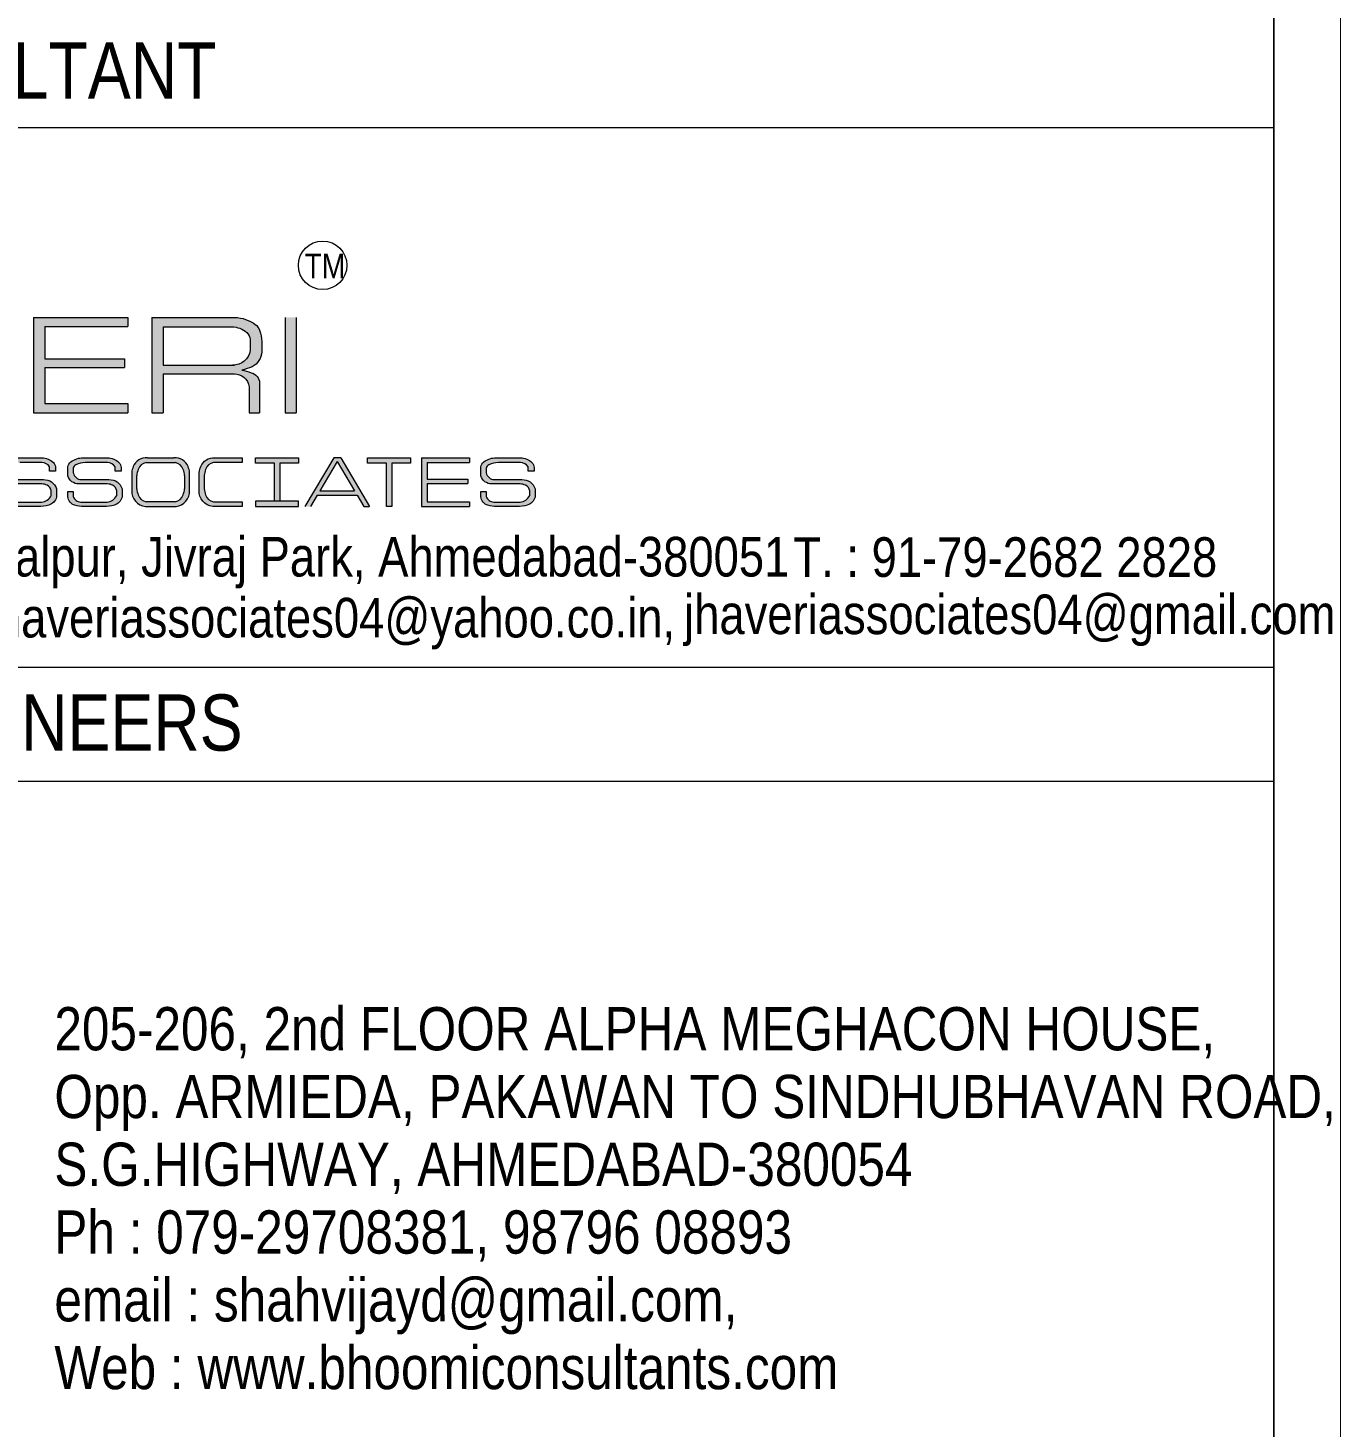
# Model space of a CAD drawing. Header units: millimetres. Extents: x 1112055 to 3390982, y -148532 to 766891.
# Drawn here: x 2062920 to 2075758, y 584853 to 598531 of the extents above; entities that cross this region are included whole.
import ezdxf

# ---------------------------------------------------------------- set-up
doc = ezdxf.new("R2010")
doc.units = ezdxf.units.MM
doc.layers.add('B TITLE BLOCK', color=250, linetype='Continuous', lineweight=0)
doc.layers.add('P_TITLE BLOCK TEXT', color=7, linetype='Continuous', lineweight=9)
doc.layers.add('FORMAT TEXT', color=7, linetype='Continuous')
doc.styles.add('SWINC', font='swissc.ttf')

msp = doc.modelspace()

# ---------------------------------------------------------------- hatches: boundary and pattern name
at = {"layer": 'P_TITLE BLOCK TEXT', "lineweight": 0}
for color, points in [(7, [(2063895.916310731, 595701.9431460677), (2062974.472415562, 595701.9431460677), (2062974.472415562, 594769.5223089183), (2063895.916310731, 594769.5223089183), (2063895.916310731, 594859.0673085521), (2063083.684748922, 594859.0673085521), (2063083.684748922, 595211.3347647273), (2063861.768686049, 595211.3347647273), (2063861.768686049, 595294.860768369), (2063083.684748922, 595294.860768369), (2063083.684748922, 595613.4277804369), (2063895.916310731, 595613.4277804369)]), (7, [(2065542.841888206, 595701.9431460677), (2065433.629554825, 595701.9431460677), (2065433.629554825, 594769.5223089183), (2065542.841888206, 594769.5223089183)]), (256, [(2064593.052284117, 594008.6573656695), (2064593.052284117, 594185.1977119399, -0.065444553260905), (2064608.531058604, 594242.4082502791, -0.3186236598127411), (2064746.302349805, 594328.5834925987), (2065014.958379449, 594328.5834925987), (2065014.958379449, 594282.8192303958), (2064733.657510607, 594282.8192303958, 0.2644804300768096), (2064656.597520149, 594215.6277592597, 0.0506837276388673), (2064642.354384352, 594156.2178779144), (2064642.354384352, 594024.9430089042, 0.0506837276411283), (2064656.597520149, 593965.5331275591, 0.2644804300830637), (2064733.657510607, 593898.3416564229), (2065014.958379449, 593898.3416564229), (2065014.958379449, 593852.5773942206), (2064726.567240284, 593852.5773942206, -0.3947190252426027)]), (256, [(2066659.884343076, 594328.5834925987), (2066240.866227059, 594328.5834925771), (2066240.866227059, 594276.1780042916), (2066424.172540924, 594276.1780042916), (2066424.172540924, 593852.5773942206), (2066476.57802921, 593852.5773942206), (2066476.57802921, 594276.1780042916), (2066659.884343076, 594276.1780042916)]), (256, [(2067236.877652196, 594328.5834925987), (2066766.475344633, 594328.5834925987), (2066766.475344633, 593852.5773942206), (2067236.877652196, 593852.5773942206), (2067236.877652196, 593898.290621786), (2066822.228857039, 593898.290621786), (2066822.228857039, 594078.1251457529), (2067219.445097121, 594078.1251457529), (2067219.445097121, 594120.7656418851), (2066822.228857039, 594120.7656418851), (2066822.228857039, 594283.3958989962), (2067236.877652196, 594283.3958989962)])]:
    msp.add_hatch(color=color, dxfattribs=at).paths.add_polyline_path(points)
h = msp.add_hatch(color=7, dxfattribs=at)
h.paths.add_polyline_path([(2065142.587678947, 595632.9053143143, -0.1662994059925575), (2065184.101966681, 595575.1707696165, -0.0791995366985774), (2065205.390725409, 595465.390844363), (2065205.390725409, 595365.5826624844, -0.2597704900776225), (2065112.796534501, 595218.5334769719, -0.0146451845304826), (2065009.107472399, 595185.7527228832, -0.0494066516944872), (2065101.573937673, 595159.6331771822, -0.351322737650402), (2065184.764759239, 595061.0814978587), (2065184.764759239, 594769.5223089183), (2065082.656733535, 594769.5223089183), (2065082.656733535, 595022.5801670995, 0.3675094121381071), (2064939.348753204, 595150.0244233398), (2064241.058628772, 595150.0244233398), (2064241.058628772, 594769.5223089183), (2064131.846295391, 594769.5223089183), (2064131.846295391, 595701.9431460677), (2064943.163065381, 595701.9431460677, -0.1432384059828174)])
h.paths.add_polyline_path([(2064913.827590824, 595610.0875779497, -0.1815059090176984), (2065059.541843256, 595552.9306753937, -0.2046130928259839), (2065090.820818909, 595485.4826683137), (2065090.820818909, 595378.9993169501, -0.3961353841263715), (2064920.924994414, 595235.147232235), (2064241.058628772, 595235.147232235), (2064241.058628772, 595610.0875779497)], flags=16)
h = msp.add_hatch(color=7, dxfattribs=at)
edge = h.paths.add_edge_path()
edge.add_line((2063130.297111914, 594196.6214138295), (2063130.297111914, 594241.4506307686))
edge.add_arc((2063054.521867558, 594192.2072646781), 90.3703312034293, 33.01826321560841, 89.55826277280616)
edge.add_line((2063055.218595038, 594282.5749100517), (2062841.064107388, 594282.5749100517))
edge.add_arc((2062852.508768684, 594019.0927928853), 263.7305563305994, 92.48714741875509, 114.0429537283811)
edge.add_arc((2062761.502795023, 594223.0838468196), 40.35992860487605, 114.0429537293435, 173.3691583152841)
edge.add_line((2062721.412843972, 594227.7442826589), (2062721.412843972, 594182.7771994737))
edge.add_arc((2062803.772289737, 594199.3435373129), 84.00905817534507, 191.3730973809805, 266.9893197895632)
edge.add_line((2062799.359957184, 594115.4504316602), (2063070.704466867, 594115.4504316602))
edge.add_arc((2063078.313408515, 593990.8626422782), 124.8199233108705, 15.593509061348925, 93.49488039934528, ccw=False)
edge.add_line((2063198.539088161, 594024.4155737262), (2063198.839097026, 593944.5879599664))
edge.add_arc((2063090.681334006, 593972.8799952336), 111.7968736685112, 286.8361079589019, 345.3409580231813, ccw=False)
edge.add_arc((2063013.487111822, 594308.4983319656), 455.9845843599547, 270.9573158560084, 283.9044309719877, ccw=False)
edge.add_line((2063021.105490796, 593852.5773942206), (2062821.864974061, 593852.5773942206))
edge.add_arc((2062828.849776044, 594208.641486842), 356.1325954028901, 255.28175512103212, 268.876190103465, ccw=False)
edge.add_arc((2062762.159608836, 593954.7630822011), 93.64102841167592, 183.4260365920854, 255.2817551212334, ccw=False)
edge.add_line((2062668.685938044, 593949.1670951238), (2062668.685938044, 593999.6471956754))
edge.add_line((2062668.685938044, 593999.6471956683), (2062721.412843983, 593999.6471956683))
edge.add_line((2062721.412843972, 593999.6471956683), (2062721.412843972, 593949.1363840547))
edge.add_arc((2062791.893584402, 593972.874135703), 74.37079818738762, 198.613407276986, 234.8504137460611)
edge.add_arc((2062802.660524659, 593988.1657937134), 93.07271808020036, 234.85041374626, 265.2644397945408)
edge.add_line((2062794.976715754, 593895.4107942365), (2063051.733089241, 593895.4107942365))
edge.add_arc((2063042.514443318, 594010.9796962114), 115.9359932841271, 274.5606862053596, 333.2673842340387)
edge.add_line((2063146.058672169, 593958.8285005552), (2063146.646919865, 594004.6500401369))
edge.add_arc((2063074.634785063, 593994.4677400708), 72.72844555372058, 8.048099003174235, 64.7561950174812)
edge.add_arc((2063038.743558579, 593918.3461189673), 156.8871131994469, 64.75619501778328, 84.27045226386119)
edge.add_line((2063054.406052792, 594074.4494583306), (2062775.848081768, 594074.4494583306))
edge.add_arc((2062771.986077819, 594181.8043155994), 107.4243010288788, 195.927715624944, 272.06028075501615, ccw=False)
edge.add_line((2062668.685938044, 594152.324465296), (2062668.685938044, 594240.7612995236))
edge.add_arc((2062746.491120155, 594226.596211245), 79.08410769806677, 127.4257817440558, 169.6818301060316, ccw=False)
edge.add_arc((2062814.337098571, 594137.9400624323), 190.7218679370872, 88.35670740961581, 127.425781745063, ccw=False)
edge.add_line((2062819.806417059, 594328.5834925987), (2063056.081606177, 594328.5834925987))
edge.add_arc((2063056.980446604, 594170.372540545), 158.213505313575, 45.30042708128508, 90.32550976598509, ccw=False)
edge.add_arc((2063119.05801444, 594233.104546093), 69.95859638909987, 1.893356471603397, 45.3004270807636, ccw=False)
edge.add_line((2063188.978417201, 594235.4159284853), (2063188.978417201, 594196.6214138266))
edge.add_line((2063188.978417201, 594196.6214138295), (2063130.297111923, 594196.6214138295))
h = msp.add_hatch(color=7, dxfattribs=at)
edge = h.paths.add_edge_path()
edge.add_line((2063771.290044653, 594196.6214138295), (2063771.290044653, 594241.4506307686))
edge.add_arc((2063695.514800298, 594192.2072646781), 90.3703312034293, 33.01826321560841, 89.55826277280616)
edge.add_line((2063696.211527778, 594282.5749100517), (2063482.057040127, 594282.5749100517))
edge.add_arc((2063493.501701445, 594019.0927928853), 263.7305563305994, 92.48714741875509, 114.0429537283811)
edge.add_arc((2063402.495727763, 594223.0838468196), 40.35992860487605, 114.0429537293435, 173.3691583152841)
edge.add_line((2063362.405776734, 594227.7442826589), (2063362.405776734, 594182.7771994737))
edge.add_arc((2063444.765222477, 594199.3435373129), 84.00905817534507, 191.3730973809805, 266.9893197895632)
edge.add_line((2063440.352889947, 594115.4504316602), (2063711.697399629, 594115.4504316602))
edge.add_arc((2063719.306341277, 593990.8626422782), 124.8199233108705, 15.593509061348925, 93.49488039934528, ccw=False)
edge.add_line((2063839.532020923, 594024.4155737262), (2063839.832029788, 593944.5879599664))
edge.add_arc((2063731.674266767, 593972.8799952336), 111.7968736685112, 286.8361079589019, 345.3409580231813, ccw=False)
edge.add_arc((2063654.480044561, 594308.4983319656), 455.9845843599547, 270.9573158560084, 283.9044309719877, ccw=False)
edge.add_line((2063662.098423538, 593852.5773942206), (2063462.857906803, 593852.5773942206))
edge.add_arc((2063469.842708784, 594208.641486842), 356.1325954028901, 255.28175512103212, 268.876190103465, ccw=False)
edge.add_arc((2063403.152541577, 593954.7630822011), 93.64102841167592, 183.4260365920854, 255.2817551212334, ccw=False)
edge.add_line((2063309.678870785, 593949.1670951238), (2063309.678870785, 593999.6471956754))
edge.add_line((2063309.678870785, 593999.6471956683), (2063362.405776723, 593999.6471956683))
edge.add_line((2063362.405776734, 593999.6471956683), (2063362.405776734, 593949.1363840547))
edge.add_arc((2063432.886517142, 593972.874135703), 74.37079818738762, 198.613407276986, 234.8504137460611)
edge.add_arc((2063443.653457399, 593988.1657937134), 93.07271808020036, 234.85041374626, 265.2644397945408)
edge.add_line((2063435.969648494, 593895.4107942365), (2063692.726021982, 593895.4107942365))
edge.add_arc((2063683.507376058, 594010.9796962114), 115.9359932841271, 274.5606862053596, 333.2673842340387)
edge.add_line((2063787.051604909, 593958.8285005552), (2063787.639852605, 594004.6500401369))
edge.add_arc((2063715.627717804, 593994.4677400708), 72.72844555372058, 8.048099003174235, 64.7561950174812)
edge.add_arc((2063679.736491319, 593918.3461189673), 156.8871131994469, 64.75619501778328, 84.27045226386119)
edge.add_line((2063695.398985532, 594074.4494583306), (2063416.841014507, 594074.4494583306))
edge.add_arc((2063412.979010559, 594181.8043155994), 107.4243010288788, 195.927715624944, 272.06028075501615, ccw=False)
edge.add_line((2063309.678870785, 594152.324465296), (2063309.678870785, 594240.7612995236))
edge.add_arc((2063387.484052895, 594226.596211245), 79.08410769806677, 127.4257817440558, 169.6818301060316, ccw=False)
edge.add_arc((2063455.330031311, 594137.9400624323), 190.7218679370872, 88.35670740961581, 127.425781745063, ccw=False)
edge.add_line((2063460.7993498, 594328.5834925987), (2063697.074538917, 594328.5834925987))
edge.add_arc((2063697.973379366, 594170.372540545), 158.213505313575, 45.30042708128508, 90.32550976598509, ccw=False)
edge.add_arc((2063760.050947201, 594233.104546093), 69.95859638909987, 1.893356471603397, 45.3004270807636, ccw=False)
edge.add_line((2063829.971349942, 594235.4159284853), (2063829.971349942, 594196.6214138266))
edge.add_line((2063829.971349942, 594196.6214138295), (2063771.290044663, 594196.6214138295))
h = msp.add_hatch(color=256, dxfattribs=at)
h.paths.add_polyline_path([(2064347.266938444, 594328.5834925987), (2064086.876453065, 594328.5834925987, 0.3186216901171488), (2063949.105548374, 594242.4091775202, 0.0654456625201036), (2063933.626387376, 594185.1977119399), (2063933.626387376, 594008.6573656695, 0.3947190252434177), (2064067.141343544, 593852.5773942206), (2064367.002047946, 593852.5773942206, 0.394719025241403), (2064500.517004134, 594008.6573656695), (2064500.517004134, 594185.1977119399, 0.0654456625725081), (2064485.037843115, 594242.4091775418, 0.3186216900435543)])
h.paths.add_polyline_path([(2064451.214903899, 594156.2178779144, 0.1047262594535254), (2064436.97176808, 594215.6277592597), (2064436.971984538, 594215.6271406517), (2064436.971601225, 594215.6282361548, 0.2644791230732378), (2064359.911777622, 594282.8192303958), (2064074.231613867, 594282.8192303958, 0.2644804300744661), (2063997.17162343, 594215.6277592597, 0.0506837276411892), (2063982.928487611, 594156.2178779144), (2063982.928487611, 594024.9430089042, 0.0506837276411892), (2063997.17162343, 593965.5331275591, 0.2644804300744662), (2064074.231613867, 593898.3416564229), (2064359.911777622, 593898.3416564229, 0.2644804300768095), (2064436.97176808, 593965.5331275591, 0.0473854188635733), (2064451.214903899, 594024.9430089042)], flags=16)
h = msp.add_hatch(color=256, dxfattribs=at)
h.paths.add_polyline_path([(2065564.69215636, 593904.9828825054), (2065145.674040344, 593904.9828825054), (2065145.674040344, 593852.5773942206), (2065564.69215636, 593852.5773942206)])
h.paths.add_polyline_path([(2065328.980354209, 593904.9828825054), (2065381.385842495, 593904.9828825054), (2065381.385842495, 594276.1780042916), (2065564.69215636, 594276.1780042916), (2065564.69215636, 594328.5834925987), (2065145.674040344, 594328.5834925771), (2065145.674040344, 594276.1780042916), (2065328.980354209, 594276.1780042916)])
h = msp.add_hatch(color=7, dxfattribs=at)
h.paths.add_polyline_path([(2065977.177869293, 594328.5834925987), (2065908.916050195, 594328.5834925987), (2065625.794536263, 593852.5773942206), (2065681.41377776, 593852.5773942206), (2065747.145754134, 593963.0911491946), (2066138.948165354, 593963.0911491946), (2066204.680141728, 593852.5773942206), (2066260.299383225, 593852.5773942206)])
h.paths.add_polyline_path([(2065943.046959754, 594292.4556232835), (2066113.728226839, 594005.4928881533), (2065772.365692649, 594005.4928881533)], flags=16)
h = msp.add_hatch(color=7, dxfattribs=at)
edge = h.paths.add_edge_path()
edge.add_line((2067809.478604253, 594196.6214138295), (2067809.478604253, 594241.4506307686))
edge.add_arc((2067733.703359877, 594192.2072646781), 90.3703312034293, 33.01826321560841, 89.55826277280616)
edge.add_line((2067734.400087356, 594282.5749100517), (2067520.245599706, 594282.5749100517))
edge.add_arc((2067531.690261024, 594019.0927928853), 263.7305563305994, 92.48714741875509, 114.0429537283811)
edge.add_arc((2067440.684287363, 594223.0838468196), 40.35992860487605, 114.0429537293435, 173.3691583152841)
edge.add_line((2067400.594336313, 594227.7442826589), (2067400.594336313, 594182.7771994737))
edge.add_arc((2067482.953782077, 594199.3435373129), 84.00905817534507, 191.3730973809805, 266.9893197895632)
edge.add_line((2067478.541449524, 594115.4504316602), (2067749.885959207, 594115.4504316602))
edge.add_arc((2067757.494900856, 593990.8626422782), 124.8199233108705, 15.593509061348925, 93.49488039934528, ccw=False)
edge.add_line((2067877.720580501, 594024.4155737262), (2067878.020589366, 593944.5879599664))
edge.add_arc((2067769.862826345, 593972.8799952336), 111.7968736685112, 286.8361079589019, 345.3409580231813, ccw=False)
edge.add_arc((2067692.66860414, 594308.4983319656), 455.9845843599547, 270.9573158560084, 283.9044309719877, ccw=False)
edge.add_line((2067700.286983137, 593852.5773942206), (2067501.046466402, 593852.5773942206))
edge.add_arc((2067508.031268363, 594208.641486842), 356.1325954028901, 255.28175512103212, 268.876190103465, ccw=False)
edge.add_arc((2067441.341101156, 593954.7630822011), 93.64102841167592, 183.4260365920854, 255.2817551212334, ccw=False)
edge.add_line((2067347.867430364, 593949.1670951238), (2067347.867430364, 593999.6471956754))
edge.add_line((2067347.867430364, 593999.6471956683), (2067400.594336302, 593999.6471956683))
edge.add_line((2067400.594336313, 593999.6471956683), (2067400.594336313, 593949.1363840547))
edge.add_arc((2067471.07507672, 593972.874135703), 74.37079818738762, 198.613407276986, 234.8504137460611)
edge.add_arc((2067481.842016978, 593988.1657937134), 93.07271808020036, 234.85041374626, 265.2644397945408)
edge.add_line((2067474.158208094, 593895.4107942365), (2067730.914581581, 593895.4107942365))
edge.add_arc((2067721.695935638, 594010.9796962114), 115.9359932841271, 274.5606862053596, 333.2673842340387)
edge.add_line((2067825.24016451, 593958.8285005552), (2067825.828412206, 594004.6500401369))
edge.add_arc((2067753.816277404, 593994.4677400708), 72.72844555372058, 8.048099003174235, 64.7561950174812)
edge.add_arc((2067717.925050918, 593918.3461189673), 156.8871131994469, 64.75619501778328, 84.27045226386119)
edge.add_line((2067733.587545132, 594074.4494583306), (2067455.029574107, 594074.4494583306))
edge.add_arc((2067451.167570158, 594181.8043155994), 107.4243010288788, 195.927715624944, 272.06028075501615, ccw=False)
edge.add_line((2067347.867430364, 594152.324465296), (2067347.867430364, 594240.7612995236))
edge.add_arc((2067425.672612494, 594226.596211245), 79.08410769806677, 127.4257817440558, 169.6818301060316, ccw=False)
edge.add_arc((2067493.51859089, 594137.9400624323), 190.7218679370872, 88.35670740961581, 127.425781745063, ccw=False)
edge.add_line((2067498.987909378, 594328.5834925987), (2067735.263098496, 594328.5834925987))
edge.add_arc((2067736.161938944, 594170.372540545), 158.213505313575, 45.30042708128508, 90.32550976598509, ccw=False)
edge.add_arc((2067798.23950678, 594233.104546093), 69.95859638909987, 1.893356471603397, 45.3004270807636, ccw=False)
edge.add_line((2067868.159909521, 594235.4159284853), (2067868.159909521, 594196.6214138266))
edge.add_line((2067868.159909521, 594196.6214138295), (2067809.478604241, 594196.6214138295))

# ---------------------------------------------------------------- linework, layer by layer
at = {"layer": 'B TITLE BLOCK', "color": 250, "lineweight": 0}
for p, q in [((2075101.624178751, 597554.6646488316), (2056798.98784853, 597554.6646488316)), ((2075101.624178751, 591163.364124551), (2056798.98784853, 591163.364124551))]:
    msp.add_line(p, q, dxfattribs=at)
at = {"layer": 'B TITLE BLOCK', "color": 1, "const_width": 8.389066461453254}
msp.add_lwpolyline([(1978205.978600341, 730781.912428686), (2075754.301590813, 730781.912428686), (2075754.301590813, 563109.0403364531), (1978205.978600341, 563109.0403364531)], close=True, dxfattribs=at)
at = {"layer": 'B TITLE BLOCK', "color": 250, "lineweight": 0}
for points, const_width in [([(1978858.656012403, 730129.2350166243), (2075101.624178751, 730129.2350166243), (2075101.624178751, 563761.7177485148), (1978858.656012403, 563761.7177485148)], 8.389066461453254), ([(2075101.624178751, 563761.7177485148), (2056798.98784853, 563761.7177485148), (2056798.98784853, 598671.4570534592), (2075101.624178751, 598671.4570534592)], 15.26111845840563)]:
    msp.add_lwpolyline(points, close=True, dxfattribs=dict(at, const_width=const_width))
at = {"layer": 'B TITLE BLOCK', "color": 250, "lineweight": 0, "const_width": 15.26111845840563}
msp.add_lwpolyline([(2056798.98784853, 592280.1565291786), (2075101.624178751, 592280.1565291786)], dxfattribs=at)
at = {"layer": 'P_TITLE BLOCK TEXT', "lineweight": 0}
for p, q in [((2064074.231613867, 594282.8192303942), (2064359.911777622, 594282.8192303942)), ((2063933.626387376, 594185.197711938), (2063933.626387376, 594008.6573656672)), ((2063982.928487611, 594024.9430089027), (2063982.928487611, 594156.2178779128)), ((2064451.214903899, 594156.2178779128), (2064451.214903899, 594024.9430089027)), ((2064500.517004134, 594008.6573656672), (2064500.517004134, 594185.197711938)), ((2064067.141343566, 593852.5773942184), (2064367.002047946, 593852.5773942184)), ((2064359.911777622, 593898.3416564214), (2064074.231613867, 593898.3416564214))]:
    msp.add_line(p, q, dxfattribs=at)
at = {"layer": 'P_TITLE BLOCK TEXT', "color": 7, "lineweight": 0}
for points in [[(2062974.472415562, 595701.943146066), (2063895.916310731, 595701.943146066)], [(2062974.472415562, 595701.943146066), (2062974.472415562, 594769.5223089163)], [(2063083.684748922, 595613.4277804352), (2063083.684748922, 595294.8607683675)], [(2063083.684748922, 595613.4277804352), (2063895.916310731, 595613.4277804352)], [(2063895.916310731, 595701.943146066), (2063895.916310731, 595613.4277804352)], [(2064131.846295391, 595701.943146066), (2064131.846295391, 594769.5223089163)], [(2064131.846295391, 595701.943146066), (2064943.163065381, 595701.943146066)], [(2064241.058628772, 595610.0875779481), (2064241.058628772, 595235.1472322334)], [(2064241.058628772, 595610.0875779481), (2064913.827590824, 595610.0875779481)], [(2065433.629554825, 595701.943146066), (2065433.629554825, 594769.5223089163)], [(2065542.841888206, 595701.943146066), (2065542.841888206, 594769.5223089163)], [(2065090.820818909, 595485.4826683118), (2065090.820818909, 595378.9993169481)], [(2065205.390725409, 595465.3908443396), (2065205.390725409, 595365.5826624827)], [(2063083.684748922, 595294.8607683675), (2063861.768686049, 595294.8607683675)], [(2063861.768686049, 595294.8607683675), (2063861.768686049, 595211.3347647258)], [(2063083.684748922, 595211.3347647258), (2063083.684748922, 594859.0673085505)], [(2063083.684748922, 595211.3347647258), (2063861.768686049, 595211.3347647258)], [(2064241.058628772, 595235.1472322334), (2064937.743923984, 595235.1472322334)], [(2064241.058628772, 595150.0244233382), (2064241.058628772, 594769.5223089163)], [(2064241.058628772, 595150.0244233382), (2064939.348753204, 595150.0244233382)], [(2065082.656733535, 595022.580167098), (2065082.656733535, 594769.5223089163)], [(2062974.472415562, 594769.5223089163), (2063895.916310731, 594769.5223089163)], [(2063083.684748922, 594859.0673085505), (2063895.916310731, 594859.0673085505)], [(2063895.916310731, 594859.0673085505), (2063895.916310731, 594769.5223089163)], [(2064131.846295391, 594769.5223089163), (2064241.058628772, 594769.5223089163)], [(2065082.656733535, 594769.5223089163), (2065184.764759239, 594769.5223089163)], [(2065433.629554825, 594769.5223089163), (2065542.841888206, 594769.5223089163)], [(2065433.629554825, 594769.5223089163), (2065542.841888206, 594769.5223089163)], [(2065908.916050195, 594328.5834925964), (2065625.794536263, 593852.5773942184)], [(2065943.046959754, 594292.4556232818), (2065772.365692649, 594005.4928881514)], [(2065977.177869293, 594328.5834925964), (2065908.916050195, 594328.5834925964)], [(2065943.046959754, 594292.4556232818), (2066113.728226839, 594005.4928881514)], [(2065977.177869293, 594328.5834925964), (2066260.299383225, 593852.5773942184)], [(2066766.475344633, 594328.5834925964), (2067236.877652196, 594328.5834925964)], [(2066766.475344633, 594328.5834925964), (2066766.475344633, 593852.5773942184)], [(2066822.228857039, 594283.3958989943), (2066822.228857039, 594120.7656418828)], [(2066822.228857039, 594283.3958989943), (2067236.877652196, 594283.3958989943)], [(2067236.877652196, 594328.5834925964), (2067236.877652196, 594283.3958989943)], [(2066822.228857039, 594120.7656418828), (2067219.445097121, 594120.7656418828)], [(2066822.228857039, 594078.1251457514), (2066822.228857039, 593898.290621784)], [(2066822.228857039, 594078.1251457514), (2067219.445097121, 594078.1251457514)], [(2067219.445097121, 594120.7656418828), (2067219.445097121, 594078.1251457514)], [(2065747.145754134, 593963.0911491928), (2065681.41377776, 593852.5773942184)], [(2065747.145754134, 593963.0911491928), (2066138.948165354, 593963.0911491928)], [(2065772.365692649, 594005.4928881514), (2066113.728226839, 594005.4928881514)], [(2066138.948165354, 593963.0911491928), (2066204.680141728, 593852.5773942184)], [(2066204.680141728, 593852.5773942184), (2066260.299383225, 593852.5773942184)], [(2066766.475344633, 593852.5773942184), (2067236.877652196, 593852.5773942184)], [(2066822.228857039, 593898.290621784), (2067236.877652196, 593898.290621784)], [(2067236.877652196, 593898.290621784), (2067236.877652196, 593852.5773942184)]]:
    msp.add_lwpolyline(points, dxfattribs=at)
for points in [[(2064913.827590824, 595610.0875779481, -0.1815059090176984), (2065059.541843256, 595552.9306753917, -0.2046130927975971), (2065090.820818909, 595485.4826683118, 10.50997811602303)], [(2064943.163065381, 595701.943146066, -0.1432384059828174), (2065142.587678947, 595632.9053143128, -0.1662994059925575), (2065184.101966681, 595575.1707696139, -0.0791995367245889), (2065205.390725409, 595465.3908443396, 1.678218886483149)], [(2065090.820818909, 595378.9993169481, -0.3961353841393621), (2064920.924994414, 595235.1472322334, -0.3062019991474196)], [(2065205.390725409, 595365.5826624827, -0.2597704900776225), (2065112.796534501, 595218.5334769699, -0.0146451845304826), (2065009.107472399, 595185.7527228813, -0.0494066516944872), (2065101.573937673, 595159.6331771803, -0.351322737721068), (2065184.764759239, 595061.081497836), (2065184.764759239, 594769.5223089163)], [(2064932.686110189, 595150.0244233382, -0.3803317739883389), (2065082.656733535, 595022.580167098, -39.10634366962048)], [(2062819.806417059, 594328.5834925964), (2063056.081606175, 594328.5834925964, -0.1990261439851543), (2063168.266149908, 594282.8314463989, -0.1916967583265429), (2063188.978417201, 594235.4159284834), (2063188.978417201, 594196.6214138272), (2063130.297111914, 594196.6214138272), (2063130.297111914, 594241.4506307499, 0.2518321425504549), (2063055.218595038, 594282.5749100498), (2062841.064107389, 594282.5749100498, 0.0943332803251045)], [(2064593.052284117, 593995.3535257403), (2064593.052284117, 594185.197711938, -0.0654451079201827), (2064608.531251859, 594242.4087139196, -0.3186226749167162), (2064746.302349784, 594328.5834925964), (2065014.958379449, 594328.5834925964), (2065014.958379449, 594282.8192303942), (2064733.657510607, 594282.8192303942, 0.2644804300768096), (2064656.597520149, 594215.6277592578, 0.0506837276411283), (2064642.354384352, 594156.2178779128), (2064642.354384352, 594024.9430089027, 0.0506837276411283), (2064656.597520149, 593965.5331275573, 0.2644804300768096), (2064733.657510607, 593898.3416564214), (2065014.958379449, 593898.3416564214), (2065014.958379449, 593852.5773942184), (2064726.567240284, 593852.5773942184, -0.3947190252579334), (2064593.052284117, 594008.6573656672)], [(2062794.976715754, 593895.4107942341), (2063051.733089243, 593895.4107942341, 0.2619100095917326), (2063146.058672169, 593958.8285005537), (2063146.646919865, 594004.6500401315, 0.2526122615055632), (2063105.651353929, 594060.2507108742, 0.085353380822099), (2063054.406052792, 594074.4494583288), (2062775.848081766, 594074.4494583288, -0.3449747456290864)], [(2062799.359957184, 594115.4504316582), (2063070.704466868, 594115.4504316582, -0.3536343318604639), (2063198.539088161, 594024.4155737243), (2063198.839097033, 593944.5879599563, -0.2609690833415413), (2063123.061626537, 593865.87505322, -0.0565526202682377), (2063021.105490796, 593852.5773942184), (2062821.86497407, 593852.5773942184, -0.0593865794242292)]]:
    msp.add_lwpolyline(points, format="xyb", dxfattribs=at)
for points in [[(2063771.290044653, 594196.6214138272), (2063771.290044653, 594241.4506307499, 0.2518321425504549), (2063696.211527778, 594282.5749100498), (2063482.05704013, 594282.5749100498, 0.0943332803251045), (2063386.052229182, 594259.9421591999, 0.2648005950274), (2063362.405776734, 594227.7442826573), (2063362.405776734, 594182.7771994693, 0.342455608626355), (2063440.352889947, 594115.4504316582), (2063711.69739961, 594115.4504316582, -0.3536343318604639), (2063839.532020923, 594024.4155737243), (2063839.832029773, 593944.5879599563, -0.2609690833415413), (2063764.054559277, 593865.87505322, -0.0565526202682377), (2063662.098423538, 593852.5773942184), (2063462.85790681, 593852.5773942184, -0.0593865794242292), (2063379.361545484, 593864.1947063425, -0.324223828793496), (2063309.678870785, 593949.1670951218), (2063309.678870785, 593999.6471956659), (2063362.405776734, 593999.6471956659), (2063362.405776734, 593949.1363840445, 0.1594446921200951), (2063390.070274456, 593912.0647204246, 0.1334907776809275), (2063435.969648494, 593895.4107942341), (2063692.726021984, 593895.4107942341, 0.2619100095917326), (2063787.051604909, 593958.8285005537), (2063787.639852605, 594004.6500401315, 0.2526122615055632), (2063746.644286691, 594060.2507108742, 0.085353380822099), (2063695.398985532, 594074.4494583288), (2063416.841014506, 594074.4494583288, -0.3449747456290864), (2063309.678870785, 594152.324465294), (2063309.678870785, 594240.761299531, -0.1864948836794344), (2063339.422011439, 594289.4001622321, -0.172141735516322), (2063460.7993498, 594328.5834925964), (2063697.074538915, 594328.5834925964, -0.1990261439851543), (2063809.259082648, 594282.8314463989, -0.1916967583265429), (2063829.971349942, 594235.4159284834), (2063829.971349942, 594196.6214138272)], [(2067809.478604253, 594196.6214138272), (2067809.478604253, 594241.4506307499, 0.2518321425504549), (2067734.400087356, 594282.5749100498), (2067520.245599708, 594282.5749100498, 0.0943332803251045), (2067424.240788782, 594259.9421591999, 0.2648005950274), (2067400.594336313, 594227.7442826573), (2067400.594336313, 594182.7771994693, 0.342455608626355), (2067478.541449524, 594115.4504316582), (2067749.885959209, 594115.4504316582, -0.3536343318604639), (2067877.720580501, 594024.4155737243), (2067878.020589373, 593944.5879599563, -0.2609690833415413), (2067802.243118876, 593865.87505322, -0.0565526202682377), (2067700.286983137, 593852.5773942184), (2067501.04646639, 593852.5773942184, -0.0593865794242292), (2067417.550105083, 593864.1947063425, -0.324223828793496), (2067347.867430364, 593949.1670951218), (2067347.867430364, 593999.6471956659), (2067400.594336313, 593999.6471956659), (2067400.594336313, 593949.1363840445, 0.1594446921200951), (2067428.258834033, 593912.0647204246, 0.1334907776809275), (2067474.158208094, 593895.4107942341), (2067730.914581561, 593895.4107942341, 0.2619100095917326), (2067825.24016451, 593958.8285005537), (2067825.828412204, 594004.6500401315, 0.2526122615055632), (2067784.832846269, 594060.2507108742, 0.085353380822099), (2067733.587545132, 594074.4494583288), (2067455.029574106, 594074.4494583288, -0.3449747456290864), (2067347.867430364, 594152.324465294), (2067347.867430364, 594240.761299531, -0.1864948836794344), (2067377.610571017, 594289.4001622321, -0.172141735516322), (2067498.987909378, 594328.5834925964), (2067735.263098494, 594328.5834925964, -0.1990261439851543), (2067847.447642227, 594282.8314463989, -0.1916967583265429), (2067868.159909521, 594235.4159284834), (2067868.159909521, 594196.6214138272)]]:
    msp.add_lwpolyline(points, format="xyb", close=True, dxfattribs=at)
at = {"layer": 'P_TITLE BLOCK TEXT', "lineweight": 0}
for points in [[(2064086.876453065, 594328.5834925964), (2064347.266938444, 594328.5834925964)], [(2065328.980354209, 594276.17800429), (2065145.674040344, 594276.17800429), (2065145.674040344, 594328.5834925964), (2065564.69215636, 594328.5834925964), (2065564.69215636, 594276.17800429), (2065381.385842495, 594276.17800429)], [(2065381.385842495, 594276.17800429), (2065381.385842495, 593904.9828825037), (2065328.980354209, 593904.9828825037), (2065328.980354209, 594276.17800429)], [(2066424.172540924, 594276.17800429), (2066240.866227059, 594276.17800429), (2066240.866227059, 594328.5834925964), (2066659.884343076, 594328.5834925964), (2066659.884343076, 594276.17800429), (2066476.57802921, 594276.17800429)], [(2066476.57802921, 594276.17800429), (2066476.57802921, 593852.5773942184), (2066424.172540924, 593852.5773942184), (2066424.172540924, 594276.17800429)], [(2065564.69215636, 593904.9828825037), (2065145.674040344, 593904.9828825037), (2065145.674040344, 593852.5773942184), (2065564.69215636, 593852.5773942184), (2065564.69215636, 593904.9828825037), (2065381.385842495, 593904.9828825037)]]:
    msp.add_lwpolyline(points, dxfattribs=at)
msp.add_circle((2065800.778025229, 596211.1162188262), 236.7151579172995, dxfattribs=at)
for centre, radius, start, end in [((2064158.975580809, 594154.9268856205), 227.3732216091407, 157.3716577096893, 172.3493392654949), ((2064078.741665109, 594188.3714088544), 140.4478664878339, 86.67955074191632, 157.371579376983), ((2064282.339462878, 594115.8483187031), 302.1202300775772, 160.7151990162796, 172.3211226335534), ((2064094.771617311, 594181.4777905631), 103.4020268984238, 101.4575682919344, 160.7151990162796), ((2064355.401726401, 594188.3714088544), 140.4478664878079, 22.62842062917363, 93.3204492580837), ((2064339.371774199, 594181.4777905631), 103.4020268978356, 19.28480098372042, 78.5424317080656), ((2064303.826944194, 594152.2948559837), 147.440159956381, 1.524680449383204, 25.43899789945135), ((2064275.167810701, 594154.9268856205), 227.3732216103716, 7.650660734505081, 22.62834230262404), ((2064083.837042422, 594002.0054457143), 150.3578695314572, 177.4643736529574, 263.6247444749764), ((2064282.339462878, 594065.3125681118), 302.1202300776714, 187.6788773664466, 199.2848009837204), ((2064094.771617311, 593999.6830962306), 103.4020268981124, 199.2848009837204, 258.5424316949913), ((2064339.371774199, 593999.6830962306), 103.4020268971076, 281.4575682919344, 340.7151990162796), ((2064350.306349089, 594002.0054457143), 150.3578695307894, 276.3752555250236, 2.535626347042581), ((2064131.357450455, 594070.214479353), 323.0453475279564, 341.0922504443328, 351.9440712046305)]:
    msp.add_arc(centre, radius, start, end, dxfattribs=at)

# ---------------------------------------------------------------- texts
at = {"layer": 'B TITLE BLOCK', "color": 0, "lineweight": 0, "style": 'SWINC'}
for s, p in [('205-206, 2nd FLOOR ALPHA MEGHACON HOUSE,', (2063177.72860046, 588535.6549722914)), ('Opp. ARMIEDA, PAKAWAN TO SINDHUBHAVAN ROAD,', (2063177.72860046, 587873.0869465766)), ('S.G.HIGHWAY, AHMEDABAD-380054', (2063177.72860046, 587210.51892084)), ('Ph : 079-29708381, 98796 08893', (2063177.72860046, 586547.9508951253)), ('email : shahvijayd@gmail.com,', (2063177.72860046, 585885.3828693893)), ('Web : www.bhoomiconsultants.com', (2063177.72860046, 585222.8148436738))]:
    msp.add_text(s, height=422.5197103670994, dxfattribs=at).set_placement(p)
at = {"layer": 'FORMAT TEXT', "lineweight": 0, "style": 'SWINC'}
for s, p in [('SERVICES CONSULTANT', (2057145.627153663, 597841.4055844273)), ('STRUCTURAL ENGINEERS', (2056912.939886389, 591465.9642964576))]:
    msp.add_text(s, height=549.0790899063935, dxfattribs=at).set_placement(p)
at = {"layer": 'P_TITLE BLOCK TEXT', "lineweight": 0, "style": 'SWINC'}
for s, height, p in [('TM', 240.6908457200491, (2065624.184059156, 596083.3582843959)), ('2, Palkhi Society, Nr. SBI, Vejalpur, Jivraj Park, Ahmedabad-380051', 387.3066630424684, (2056948.625731314, 593168.2612860241)), ('T. : 91-79-2682 2828 ', 387.3066630424684, (2070403.927281273, 593164.5033437762)), ('E-mail : jhaveriassociates04@yahoo.co.in,', 387.3066630424684, (2060880.515035174, 592572.1936387916)), (' jhaveriassociates04@gmail.com', 387.3066630424684, (2069212.161881651, 592604.9162482438))]:
    msp.add_text(s, height=height, dxfattribs=at).set_placement(p)

doc.saveas('drawing.dxf')
